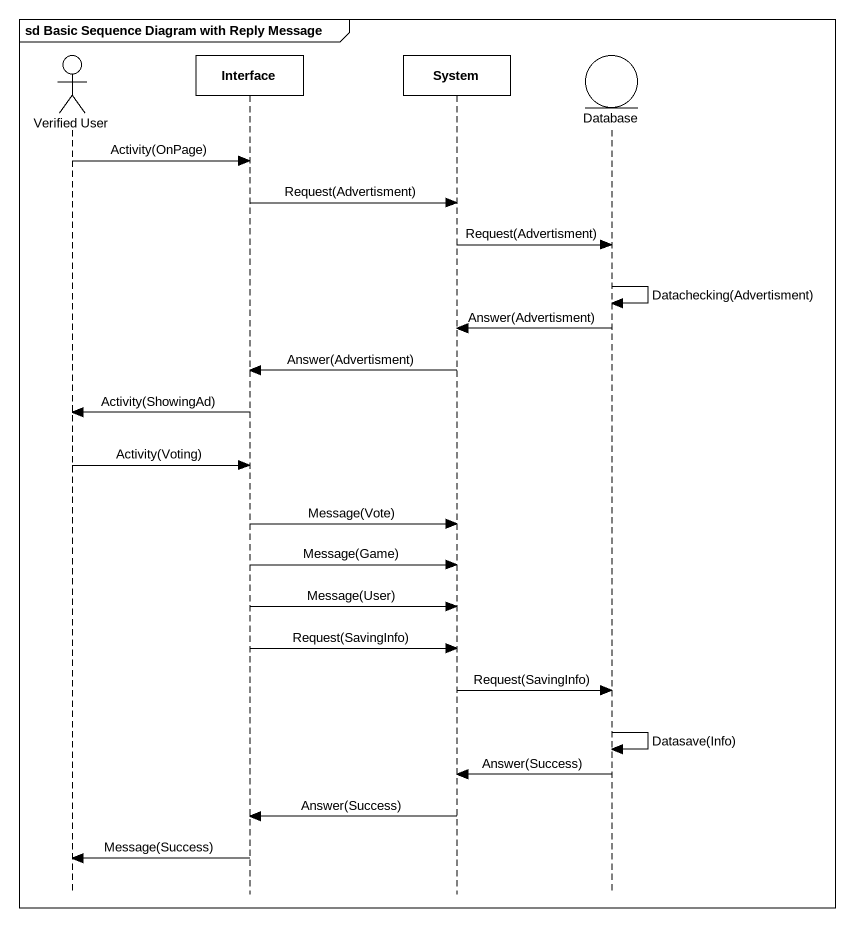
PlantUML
@startuml
mainframe sd Basic Sequence Diagram with Reply Message
hide footbox
actor "Verified User" as Verified_User
participant "Interface" as Interface_
participant System
entity "Database" as Database_

Verified_User -> Interface_ : Activity(OnPage)
Interface_ -> System : Request(Advertisment)
System -> Database_ : Request(Advertisment)
Database_ -> Database_ : Datachecking(Advertisment)
Database_ -> System : Answer(Advertisment)
System -> Interface_ : Answer(Advertisment)
Interface_ -> Verified_User : Activity(ShowingAd)
Verified_User -> Interface_ : Activity(Voting)
Interface_ -> System : Message(Vote)
Interface_ -> System : Message(Game)
Interface_ -> System : Message(User)
Interface_ -> System : Request(SavingInfo)
System -> Database_ : Request(SavingInfo)
Database_ -> Database_ : Datasave(Info)
Database_ -> System : Answer(Success)
System -> Interface_ : Answer(Success)
Interface_ -> Verified_User : Message(Success)
@enduml
